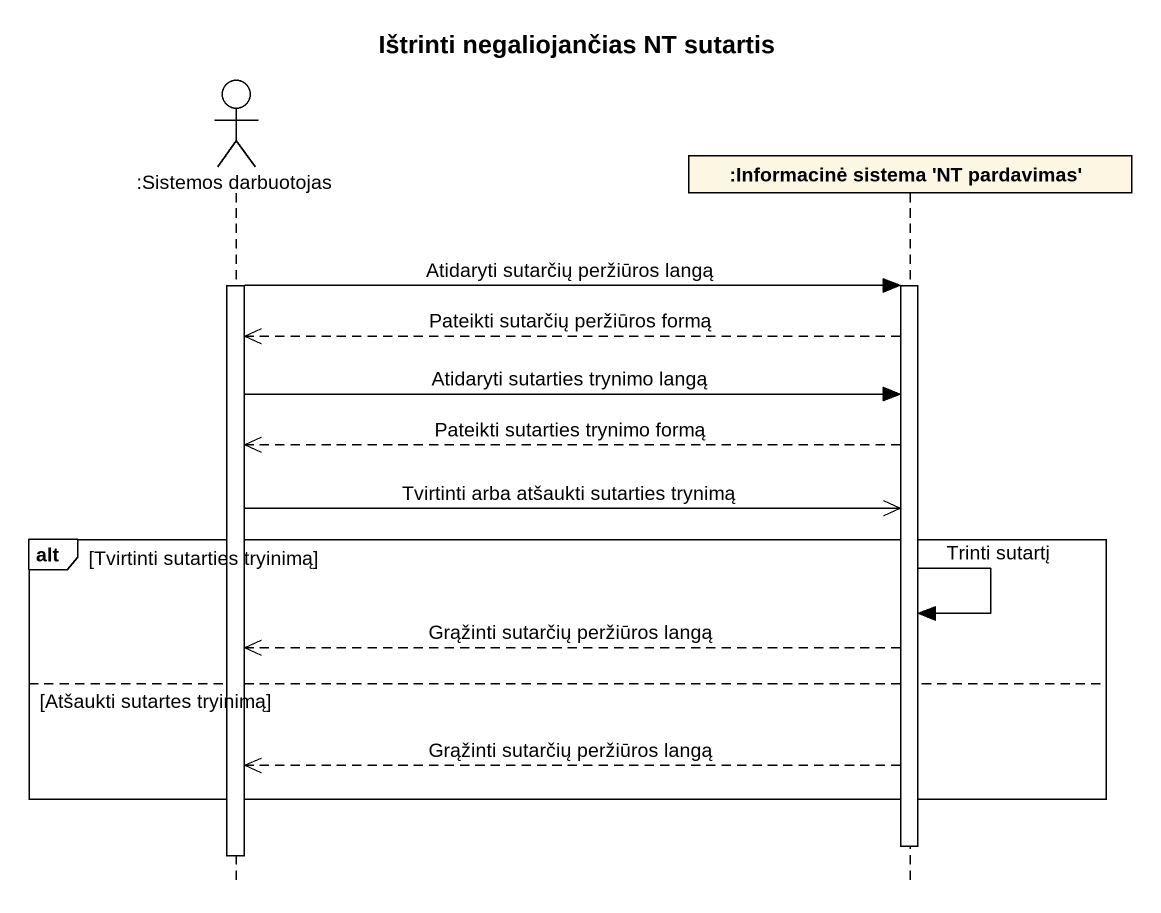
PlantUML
@startuml
title Ištrinti negaliojančias NT sutartis
hide footbox
actor ":Sistemos darbuotojas" as Sistemos_darbuotojas
participant ":Informacinė sistema 'NT pardavimas'" as Informacinė_sistema_NT

activate Sistemos_darbuotojas
Sistemos_darbuotojas -> Informacinė_sistema_NT : Atidaryti sutarčių peržiūros langą
activate Informacinė_sistema_NT
Informacinė_sistema_NT -->> Sistemos_darbuotojas : Pateikti sutarčių peržiūros formą
Sistemos_darbuotojas -> Informacinė_sistema_NT : Atidaryti sutarties trynimo langą
Informacinė_sistema_NT -->> Sistemos_darbuotojas : Pateikti sutarties trynimo formą
Sistemos_darbuotojas ->> Informacinė_sistema_NT : Tvirtinti arba atšaukti sutarties trynimą
alt Tvirtinti sutarties tryinimą
  Informacinė_sistema_NT -> Informacinė_sistema_NT : Trinti sutartį
  Informacinė_sistema_NT -->> Sistemos_darbuotojas : Grąžinti sutarčių peržiūros langą
else Atšaukti sutartes tryinimą
  Informacinė_sistema_NT -->> Sistemos_darbuotojas : Grąžinti sutarčių peržiūros langą
end
deactivate Informacinė_sistema_NT
deactivate Sistemos_darbuotojas
@enduml
